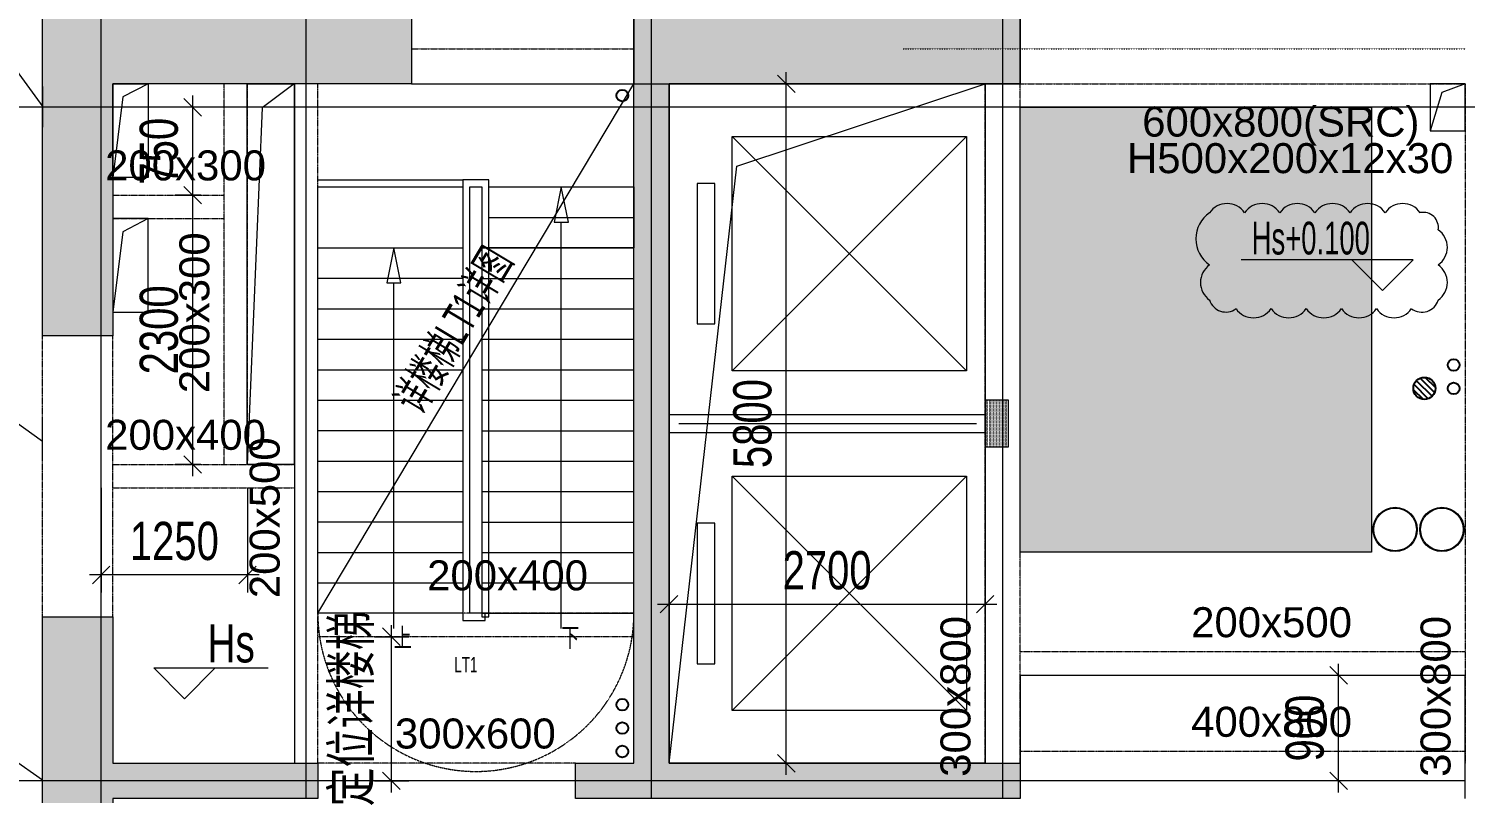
# Model space of a CAD drawing. Header units: millimetres. Extents: x 8533 to 398112, y -117646 to 105276.
# Drawn here: x 254238 to 266507, y 57996 to 64523 of the extents above; entities that cross this region are included whole.
import ezdxf

# ---------------------------------------------------------------- set-up
doc = ezdxf.new("R2010")
doc.units = ezdxf.units.MM
for name, pattern in [('IMPORT-A-D0TE-BF$0$DOTE', [0]), ('IMPORT-A-stair-10F$0$DASH', [3.5, 2.5, -1]), ('IMPORT-beam-Corner$0$DOTE', [0]), ('IMPORT-beam-Corner$0$HIDDEN', [3.75, 2.5, -1.25]), ('IMPORT-CO-beam-10F$0$HIDDEN', [3.75, 2.5, -1.25]), ('IMPORT-CO-beam-10F$0$S-beam-16_18F$0$DIVIDE2', [6.25, 2.5, -1.25, 0, -1.25, 0, -1.25]), ('IMPORT-CO-beam-10F$0$S-beam-16_18F$0$SRC', [6.5, 1.5, -2.5, 0, -2.5]), ('IMPORT-S-LPM-10F$0$DASH', [3.5, 2.5, -1])]:
    doc.linetypes.add(name, pattern=pattern)
for name, color, linetype, lineweight in [('A-D0TE-BF$0$A-Axis-GRID', 1, 'IMPORT-A-D0TE-BF$0$DOTE', 13), ('A-DT-HKT-B3_39F$0$EVTR', 8, 'Continuous', 13), ('A-stair-10F$0$A-floor-STAI', 2, 'Continuous', 13), ('A-stair-10F$0$DIM_SYMB', 3, 'Continuous', 13), ('A-stair-10F$0$PUB_TEXT', 7, 'Continuous', 13), ('beam-Corner$0$Gjlx', 3, 'Continuous', 13), ('beam-Corner$0$S-grid', 11, 'IMPORT-beam-Corner$0$DOTE', 13), ('beam-Corner$0$STPM_RBEAM_SIG', 2, 'Continuous', 13), ('CO-beam-10F$0$20250312', 201, 'Continuous', 13), ('CO-beam-10F$0$Gjlx', 3, 'Continuous', 13), ('CO-beam-10F$0$S-beam-16_18F$0$S-beam_SRC', 2, 'IMPORT-CO-beam-10F$0$S-beam-16_18F$0$DIVIDE2', 13), ('CO-beam-10F$0$S-beam-dash-rf', 4, 'IMPORT-CO-beam-10F$0$HIDDEN', 13), ('CO-beam-10F$0$S-beam-rf', 81, 'Continuous', 13), ('CO-beam-10F$0$S-beam_dash', 4, 'IMPORT-CO-beam-10F$0$HIDDEN', 13), ('CO-beam-10F$0$S-beam_se_dash', 144, 'IMPORT-CO-beam-10F$0$HIDDEN', 13), ('CO-beam-10F$0$S-GCX', 181, 'Continuous', 13), ('CO-beam-10F$0$S-hole', 11, 'Continuous', 13), ('CO-beam-10F$0$S-text_elev', 3, 'Continuous', 13), ('E-LD-10_18F$0$E-留洞提资', 1, 'Continuous', 13), ('H-TJ-10F$0$H-COM', 250, 'Continuous', 18), ('H-TJ-10F$0$H-TZ-KTTG', 2, 'Continuous', 13), ('H-TJ-10F$0$H-基础', 8, 'Continuous', 13), ('M-10F$0$S-steel_bolt', 2, 'Continuous', 13), ('M-10F$0$S-text', 7, 'Continuous', 13), ('P-XHS-10F$0$PTA-JS给水立管3区', 90, 'Continuous', 25), ('P-XHS-10F$0$PTA-PS排水地漏', 10, 'Continuous', 25), ('P-XHS-10F$0$PTA-PS通气立管', 10, 'Continuous', 25), ('P-XHS-10F$0$PTA-PS重力废水立管', 21, 'Continuous', 25), ('P-XHS-10F$0$PTA-XH消火栓立管2区', 10, 'Continuous', 25), ('S-beam2-20F-截面$0$S-beam2-20F-截面$0$S-text-核心筒梁', 7, 'Continuous', 13), ('S-LPM-10F$0$gz-TF3$0$-S-colu_GZ', 240, 'Continuous', 13), ('S-LPM-10F$0$gz-TF3$0$-S-colu_GZ_hatch', 73, 'Continuous', 13), ('S-LPM-10F$0$S-dim', 3, 'Continuous', 13), ('S-LPM-10F$0$S-text', 7, 'Continuous', 13), ('wall-09F$0$S-hatch', 253, 'Continuous', 13), ('wall-09F$0$S-wall', 31, 'Continuous', 13), ('wall-10_12F$0$S-wall', 31, 'Continuous', 13), ('塔楼-STR-10F-梁板-20250510_dwg', 8, 'Continuous', 13)]:
    doc.layers.add(name, color=color, linetype=linetype, lineweight=lineweight)
doc.styles.add('Arial_1', font='arial.ttf', dxfattribs={"width": 0.6, "height": 326.200771})
doc.styles.add('Arial_10', font='arial.ttf', dxfattribs={"width": 0.75, "height": 326.200771})
doc.styles.add('Arial_12', font='arial.ttf', dxfattribs={"height": 279.600661})
doc.styles.add('Arial_6', font='arial.ttf', dxfattribs={"width": 0.724138, "height": 248.275214})
doc.styles.add('Arial_7', font='arial.ttf', dxfattribs={"width": 0.689379, "height": 203.728482})
doc.styles.add('Arial_9', font='arial.ttf', dxfattribs={"width": 0.63, "height": 326.200771})

# ---------------------------------------------------------------- blocks, each defined once
blk = doc.blocks.new('塔楼-STR-10F-梁板-20250510_dwg_A-D0TE-BF-1682979-10F_STR_45_850_')
at = {"layer": 'A-D0TE-BF$0$A-Axis-GRID', "linetype": 'Continuous'}
for p, q in [((8750, -1950), (8750, 800)), ((10500, 200), (10500, 800)), ((13450, -5900), (13450, 800)), ((16450, 200), (16450, 800)), ((10500, -5600), (10500, 200)), ((16450, -2500), (16450, 200)), ((8250, 0), (950, 0)), ((8850, 0), (8250, 0)), ((13300, 0), (8850, 0)), ((13600, 0), (13300, 0)), ((23400, 0), (13600, 0)), ((8750, -4350), (8750, -1950)), ((16450, -2900), (16450, -2500)), ((16450, -5600), (16450, -2900)), ((8750, -6700), (8750, -4350)), ((10500, -5900), (10500, -5600)), ((16450, -5900), (16450, -5600)), ((8250, -5750), (-2116, -5750)), ((10600, -5750), (8250, -5750)), ((12800, -5750), (10600, -5750)), ((16600, -5750), (12800, -5750)), ((20400, -5750), (16600, -5750))]:
    blk.add_line(p, q, dxfattribs=at)
blk = doc.blocks.new('塔楼-STR-10F-梁板-20250510_dwg_wall-09F-1682980-10F_STR_45_850_')
at = {"layer": 'wall-09F$0$S-hatch', "linetype": 'IMPORT-S-LPM-10F$0$DASH'}
for points in [[(8850, -1950), (8850, 200), (11400, 200), (11400, 800), (8250, 800), (8250, -1950)], [(13693, 200), (16600, 200), (16599, 800), (13300, 800), (13300, 200), (13600, 200)], [(16600, -5900), (16599, -5600), (13600, -5600), (13600, 200), (13300, 200), (13300, -5600), (12800, -5600), (12800, -5900), (16599, -5900)], [(8250, -6700), (8850, -6700), (8850, -5900), (10600, -5900), (10600, -5600), (8850, -5600), (8850, -4350), (8250, -4350), (8250, -5900)]]:
    blk.add_hatch(color=256, dxfattribs=at).paths.add_polyline_path(points, flags=0)
at = {"layer": 'wall-09F$0$S-wall', "flags": 128}
for points in [[(8250, 200), (8250, 800), (11400, 800), (11400, 200), (8850, 200), (8850, -1950), (8250, -1950)], [(13600, 200), (13600, -5600), (16600, -5600), (16600, -5900), (12800, -5900), (12800, -5600), (13300, -5600), (13300, 800), (16600, 800), (16600, 200)], [(8850, -5600), (10600, -5600), (10600, -5900), (8850, -5900), (8850, -6700), (8250, -6700), (8250, -4350), (8850, -4350)]]:
    blk.add_lwpolyline(points, close=True, dxfattribs=at)
blk = doc.blocks.new('塔楼-STR-10F-梁板-20250510_dwg_CO-beam-10F-1682981-10F_STR_45_850_')
at = {"layer": 'CO-beam-10F$0$20250312'}
for centre, radius, start, end in [((18366, -1005), 183, 35, 145), ((18666, -1005), 183, 35, 145), ((18966, -1005), 183, 35, 145), ((19266, -1005), 183, 35, 145), ((19566, -1005), 183, 35, 145), ((19866, -1005), 183, 35, 145), ((18372, -1123), 272, 125, 235), ((20041, -1027), 130, 351.2181, 101.2181), ((20064, -1196), 183, 305, 55), ((18321, -1496), 183, 125, 235), ((20064, -1496), 183, 305, 55), ((18355, -1603), 145, 196.9113, 306.9113), ((20030, -1603), 146, 232.811, 342.811), ((18592, -1614), 183, 215, 325), ((18892, -1614), 183, 215, 325), ((19192, -1614), 183, 215, 325), ((19492, -1614), 183, 215, 325), ((19792, -1614), 183, 215, 325)]:
    blk.add_arc(centre, radius, start, end, dxfattribs=at)
at = {"layer": 'CO-beam-10F$0$Gjlx'}
blk.add_line((13684, -2700), (16227, -2700), dxfattribs=at)
at = {"layer": 'CO-beam-10F$0$S-beam-16_18F$0$S-beam_SRC', "linetype": 'IMPORT-CO-beam-10F$0$S-beam-16_18F$0$SRC'}
for p, q in [((15600, 500), (16600, 500)), ((16600, 500), (20400, 500)), ((16450, -5600), (16450, -4900)), ((16450, -5900), (16450, -5600))]:
    blk.add_line(p, q, dxfattribs=at)
at = {"layer": 'CO-beam-10F$0$S-beam-dash-rf'}
blk.add_line((11400, 500), (13300, 500), dxfattribs=at)
at = {"layer": 'CO-beam-10F$0$S-beam-rf'}
blk.add_line((11400, 200), (13300, 200), dxfattribs=at)
at = {"layer": 'CO-beam-10F$0$S-beam_dash'}
for p, q in [((9800, -3050), (9800, 200)), ((10000, -3050), (10000, 200)), ((16300, -2500), (16300, 200)), ((16600, -5600), (16600, 200)), ((8850, -750), (9800, -750)), ((8850, -950), (9800, -950)), ((8250, -4350), (8250, -1950)), ((8850, -4350), (8850, -1950)), ((16300, -2900), (16300, -2500)), ((16300, -5600), (16300, -2900)), ((8850, -3049), (10400, -3049)), ((8850, -3249), (10400, -3249)), ((13300, -4320), (10600, -4320)), ((13300, -4520), (10600, -4520)), ((20400, -5500), (16600, -5500)), ((12800, -5600), (10600, -5600))]:
    blk.add_line(p, q, dxfattribs=at)
at = {"layer": 'CO-beam-10F$0$S-beam_dash', "flags": 128}
blk.add_lwpolyline([(16600, 200), (20400, 200), (20400, -5600)], dxfattribs=at)
at = {"layer": 'CO-beam-10F$0$S-beam_se_dash'}
for p, q in [((10400, 200), (10400, -5600)), ((10600, -5600), (10600, 200)), ((20400, -4650), (16600, -4650)), ((20400, -4850), (16600, -4850))]:
    blk.add_line(p, q, dxfattribs=at)
at = {"layer": 'CO-beam-10F$0$S-GCX'}
for p, q in [((10400, 200), (10400, -5600)), ((16600, -5600), (16600, -5900)), ((20400, -5900), (20400, -5600))]:
    blk.add_line(p, q, dxfattribs=at)
at = {"layer": 'CO-beam-10F$0$S-GCX', "flags": 128}
for points in [[(11400, 800), (11400, 200), (10400, 200)], [(20400, -5600), (20400, -4850), (16600, -4850), (16600, -5600)]]:
    blk.add_lwpolyline(points, dxfattribs=at)
at = {"layer": 'CO-beam-10F$0$S-hole'}
for p, q in [((13600, 200), (16300, 200)), ((16300, 200), (16300, -2500)), ((16300, -2500), (16300, -2900)), ((16300, -2900), (16300, -5600))]:
    blk.add_line(p, q, dxfattribs=at)
at = {"layer": 'CO-beam-10F$0$S-hole', "flags": 128}
for points in [[(16300, -5600), (13600, -5600), (13600, 200)], [(13600, -5600), (14178, -503), (16300, 200)]]:
    blk.add_lwpolyline(points, dxfattribs=at)
at = {"layer": 'CO-beam-10F$0$S-text_elev', "flags": 128}
for points in [[(19430, -1301), (19692, -1563), (19955, -1301), (18485, -1301)], [(9724, -4786), (9461, -5049), (9199, -4786), (10175, -4786)]]:
    blk.add_lwpolyline(points, dxfattribs=at)
at = {"layer": 'CO-beam-10F$0$S-text_elev', "attachment_point": 1, "line_spacing_factor": 0.941778}
for s, insert, char_height, width, style in [('Hs+0.100', (18576, -977), 279.6, 1449.27, 'Arial_1'), ('Hs', (9659, -4413), 326.2, 422.66, 'Arial_6')]:
    blk.add_mtext(s, dxfattribs=dict(at, insert=insert, char_height=char_height, width=width, style=style))
blk = doc.blocks.new('塔楼-STR-10F-梁板-20250510_dwg_wall-10_12F-1682982-10F_STR_45_850_')
at = {"layer": 'wall-10_12F$0$S-wall', "flags": 128}
for points in [[(8250, 200), (8250, 800), (11400, 800), (11400, 200), (8850, 200), (8850, -1950), (8250, -1950)], [(16600, 800), (13300, 800), (13300, 200), (16600, 200)], [(13600, -5600), (16600, -5600), (16600, -5900), (12800, -5900), (12800, -5600), (13300, -5600), (13300, 200), (13600, 200)], [(8850, -5600), (10600, -5600), (10600, -5900), (8850, -5900), (8850, -6700), (8250, -6700), (8250, -4350), (8850, -4350)]]:
    blk.add_lwpolyline(points, close=True, dxfattribs=at)
blk = doc.blocks.new('塔楼-STR-10F-梁板-20250510_dwg_A-DT-HKT-B3_39F$0$tf33wqa-1682983-10F_STR_45_850_')
at = {"layer": 'A-DT-HKT-B3_39F$0$EVTR'}
blk.add_line((62819, 515660), (64819, 513660), dxfattribs=at)
at = {"layer": 'A-DT-HKT-B3_39F$0$EVTR', "flags": 128}
blk.add_lwpolyline([(62819, 513660), (64819, 513660), (64819, 515660), (62819, 515660), (62819, 513660), (64819, 515660)], dxfattribs=at)
blk.add_lwpolyline([(63219, 513510), (64419, 513510), (64419, 513360), (63219, 513360)], close=True, dxfattribs=at)
blk = doc.blocks.new('塔楼-STR-10F-梁板-20250510_dwg_A-DT-HKT-B3_39F$0$tf33wqa-1682984-10F_STR_45_850_')
at = {"layer": 'A-DT-HKT-B3_39F$0$EVTR'}
blk.add_line((62819, 515660), (64819, 513660), dxfattribs=at)
at = {"layer": 'A-DT-HKT-B3_39F$0$EVTR', "flags": 128}
blk.add_lwpolyline([(62819, 513660), (64819, 513660), (64819, 515660), (62819, 515660), (62819, 513660), (64819, 515660)], dxfattribs=at)
blk.add_lwpolyline([(63219, 513510), (64419, 513510), (64419, 513360), (63219, 513360)], close=True, dxfattribs=at)
blk = doc.blocks.new('塔楼-STR-10F-梁板-20250510_dwg_A-DT-HKT-B3_39F-1682985-10F_STR_45_850_')
at = {"layer": 'A-DT-HKT-B3_39F$0$EVTR'}
for p, q in [((20700, -2500), (20700, 200)), ((16300, -2500), (16300, -2900)), ((20700, -2900), (20700, -2500))]:
    blk.add_line(p, q, dxfattribs=at)
at = {"layer": 'A-DT-HKT-B3_39F$0$EVTR', "color": 4}
for p, q in [((16300, -2625), (13600, -2625)), ((16300, -2775), (16300, -2625)), ((20700, -2625), (20700, -2775)), ((20700, -2775), (23400, -2775))]:
    blk.add_line(p, q, dxfattribs=at)
at = {"layer": 'A-DT-HKT-B3_39F$0$EVTR', "flags": 128}
for points in [[(13600, 200), (16300, 200), (16300, -2500)], [(16300, -2900), (16300, -5600), (13600, -5600), (13600, 200)], [(20700, 200), (23400, 200), (23400, -5600), (20700, -5600), (20700, -2900)]]:
    blk.add_lwpolyline(points, dxfattribs=at)
at = {"layer": 'A-DT-HKT-B3_39F$0$EVTR', "color": 4, "flags": 128}
for points in [[(13600, -2625), (13600, -2775), (16300, -2775)], [(23400, -2775), (23400, -2625), (20700, -2625)]]:
    blk.add_lwpolyline(points, dxfattribs=at)
at = {"extrusion": (0, 0, -1), "zscale": -1, "rotation": 90.00000000000001}
for p in [(499520, -65069), (499520, -67969)]:
    blk.add_blockref('塔楼-STR-10F-梁板-20250510_dwg_A-DT-HKT-B3_39F$0$tf33wqa-1682984-10F_STR_45_850_', p, dxfattribs=at)
at = {"rotation": 90}
for p in [(536520, -65069), (536520, -67969)]:
    blk.add_blockref('塔楼-STR-10F-梁板-20250510_dwg_A-DT-HKT-B3_39F$0$tf33wqa-1682983-10F_STR_45_850_', p, dxfattribs=at)
blk = doc.blocks.new('塔楼-STR-10F-梁板-20250510_dwg_E-LD-10_18F-1682995-10F_STR_45_850_')
at = {"layer": 'E-LD-10_18F$0$E-留洞提资', "flags": 128}
for points in [[(8850, 200), (9150, 200), (9150, -600), (8850, -600)], [(9998, 200), (10398, 200), (10398, -3050), (9998, -3050)]]:
    blk.add_lwpolyline(points, close=True, dxfattribs=at)
for points in [[(9150, 200), (8934, 88), (8850, -600)], [(10398, 201), (10126, -4), (9998, -3050)], [(20400, 200), (20200, 126), (20100, -200), (20400, -200), (20400, 200), (20100, 200), (20100, -200)], [(9150, -950), (8850, -950), (8850, -1750), (9150, -1750), (9150, -950), (8934, -1062), (8850, -1750)]]:
    blk.add_lwpolyline(points, dxfattribs=at)
blk = doc.blocks.new('塔楼-STR-10F-梁板-20250510_dwg_S-LPM-10F$0$gz-TF3-1683000-10F_STR_45_850_')
at = {"layer": 'S-LPM-10F$0$gz-TF3$0$-S-colu_GZ_hatch'}
h = blk.add_hatch(dxfattribs=at)
h.set_pattern_fill('FP_6', color=256, style=0, pattern_type=2)
h.set_pattern_definition([(270, (2740379.053, 357700.567), (12.5, -6.25), [0, -12.5])])
h.paths.add_polyline_path([(37458, 56660), (37458, 57060), (37258, 57060), (37258, 56660)], flags=0)
at = {"layer": 'S-LPM-10F$0$gz-TF3$0$-S-colu_GZ', "flags": 128}
blk.add_lwpolyline([(37258, 57060), (37258, 56660), (37458, 56660), (37458, 57060)], close=True, dxfattribs=at)
blk = doc.blocks.new('塔楼-STR-10F-梁板-20250510_dwg_A-stair-10F-1683001-10F_STR_45_850_')
at = {"layer": 'A-stair-10F$0$A-floor-STAI'}
for p, q in [((10600, -620), (11840, -620)), ((11900, -2717), (11900, -680)), ((12060, -940), (13300, -940)), ((10600, -1200), (11840, -1200)), ((12000, -1201), (13300, -1201)), ((10600, -1460), (11840, -1460)), ((12000, -1461), (13300, -1461)), ((10600, -1720), (11840, -1720)), ((12000, -1721), (13300, -1721)), ((10600, -1980), (11840, -1980)), ((12000, -1981), (13300, -1981)), ((10600, -2240), (11840, -2240)), ((12000, -2241), (13300, -2241)), ((10600, -2500), (11840, -2500)), ((12000, -2501), (13300, -2501)), ((10600, -2760), (11840, -2760)), ((12000, -2761), (13300, -2761)), ((10600, -3020), (11840, -3020)), ((12000, -3021), (13300, -3021)), ((10600, -3280), (11840, -3280)), ((12000, -3281), (13300, -3281)), ((10600, -3540), (11840, -3540)), ((12000, -3541), (13300, -3541)), ((10600, -3800), (11840, -3800)), ((12000, -3801), (13300, -3801)), ((10600, -4060), (11840, -4060)), ((12000, -4061), (13300, -4061))]:
    blk.add_line(p, q, dxfattribs=at)
at = {"layer": 'A-stair-10F$0$A-floor-STAI', "flags": 128}
for points in [[(11840, -4320), (10600, -4320), (10600, -3540), (10600, -680), (11840, -680)], [(12060, -680), (13300, -680), (13300, -1200)], [(12000, -4320), (13300, -4320), (13300, -1200), (12000, -1200), (12000, -4320), (11900, -4320), (11900, -2832)]]:
    blk.add_lwpolyline(points, dxfattribs=at)
blk.add_lwpolyline([(12000, -680), (12000, -4350), (12060, -4350), (12060, -620), (11840, -620), (11840, -4380), (12030, -4380), (12030, -4320), (11900, -4320), (11900, -680)], close=True, dxfattribs=at)
at = {"layer": 'A-stair-10F$0$A-floor-STAI', "linetype": 'IMPORT-A-stair-10F$0$DASH'}
blk.add_arc((11950, -4320), 1350, 180, 0.0006, dxfattribs=at)
blk.add_arc((11950, -4320), 1350, 180, 0.0006, dxfattribs=at)
at = {"layer": 'A-stair-10F$0$DIM_SYMB'}
for p, q in [((12680, -4450), (12680, -980)), ((11250, -4450), (11250, -1500))]:
    blk.add_line(p, q, dxfattribs=at)
at = {"layer": 'A-stair-10F$0$DIM_SYMB', "flags": 128}
for points in [[(12680, -680), (12620, -980), (12740, -980)], [(11250, -1200), (11190, -1500), (11310, -1500)]]:
    blk.add_lwpolyline(points, close=True, dxfattribs=at)
at = {"layer": 'A-stair-10F$0$DIM_SYMB', "color": 7, "char_height": 163.1, "width": 306.45, "attachment_point": 1, "line_spacing_factor": 0.941778, "style": 'Arial_7'}
for s, insert in [('\\fArial|b0|i0|c134|p34|;上', (11250, -4445)), ('\\fArial|b0|i0|c134|p34|;下', (12680, -4445))]:
    blk.add_mtext(s, dxfattribs=dict(at, insert=insert))
at = {"layer": 'A-stair-10F$0$PUB_TEXT', "insert": (11766, -4693), "char_height": 130.5, "width": 367.75, "attachment_point": 1, "line_spacing_factor": 0.941778, "style": 'Arial_9'}
blk.add_mtext('LT1', dxfattribs=at)
blk = doc.blocks.new('塔楼-STR-10F-梁板-20250510_dwg_M-10F-1683007-10F_STR_45_850_')
at = {"layer": 'M-10F$0$S-steel_bolt', "color": 4}
for p, q in [((8253, -170), (8253, 177)), ((8250, -3015), (8250, -2668)), ((8250, -5915), (8250, -5569))]:
    blk.add_line(p, q, dxfattribs=at)
at = {"layer": 'M-10F$0$S-text', "flags": 128}
for points in [[(7068, 641), (7786, 641), (8253, 4)], [(7010, -2477), (7728, -2477), (8250, -2850)], [(7010, -5378), (7728, -5378), (8250, -5742)]]:
    blk.add_lwpolyline(points, dxfattribs=at)
blk = doc.blocks.new('塔楼-STR-10F-梁板-20250510_dwg_S-LPM-10F$0$_ArchTick-1683008-10F_STR_45_850_')
at = {"layer": 'S-LPM-10F$0$S-dim'}
blk.add_line((-0.75, -0.75), (0.75, 0.75), dxfattribs=at)
blk = doc.blocks.new('塔楼-STR-10F-梁板-20250510_dwg_P-XHS-10F$0$$TwtSys$00000141-1683014-10F_STR_45_850_')
at = {"layer": 'P-XHS-10F$0$PTA-PS排水地漏', "flags": 128}
for points in [[(-10, 92), (-94, 8)], [(35, 87), (-87, -35)], [(66, 66), (-66, -66)], [(88, 33), (-32, -87)], [(92, -11), (11, -92)]]:
    blk.add_lwpolyline(points, close=True, dxfattribs=at)
at = {"layer": 'P-XHS-10F$0$PTA-PS排水地漏'}
blk.add_circle((0, 0), 94, dxfattribs=at)
blk.add_circle((0, 0), 94, dxfattribs=at)
blk = doc.blocks.new('塔楼-STR-10F-梁板-20250510_dwg_P-XHS-10F-1683018-10F_STR_45_850_')
at = {"layer": 'P-XHS-10F$0$PTA-JS给水立管3区'}
blk.add_circle((20301, -2200), 50, dxfattribs=at)
at = {"layer": 'P-XHS-10F$0$PTA-PS通气立管'}
for centre in [(13201, -5100), (13201, -5300)]:
    blk.add_circle(centre, 50, dxfattribs=at)
at = {"layer": 'P-XHS-10F$0$PTA-PS重力废水立管'}
blk.add_circle((20301, -2400), 50, dxfattribs=at)
at = {"layer": 'P-XHS-10F$0$PTA-XH消火栓立管2区'}
for centre in [(13201, 100), (13201, -5500)]:
    blk.add_circle(centre, 50, dxfattribs=at)
at = {"rotation": 270}
blk.add_blockref('塔楼-STR-10F-梁板-20250510_dwg_P-XHS-10F$0$$TwtSys$00000141-1683014-10F_STR_45_850_', (20051, -2400), dxfattribs=at)
blk = doc.blocks.new('塔楼-STR-10F-梁板-20250510_dwg_beam-Corner$0$b-corner-V5-10F_STR_45_850_')
at = {"layer": 'beam-Corner$0$STPM_RBEAM_SIG'}
for points in [[(7950, 8625), (7733, 8750), (7950, 8875)], [(7780, 7780), (7844, 8021), (8021, 7844)], [(8750, 7417), (8625, 7633), (8875, 7633)], [(5488, 5631), (5424, 5872), (5665, 5807)], [(5872, 5424), (5631, 5488), (5807, 5665)], [(2943, 3085), (2878, 3326), (3119, 3262)], [(3326, 2878), (3085, 2943), (3262, 3119)], [(-125, 800), (0, 1017), (125, 800)], [(1025, 849), (849, 1025), (1090, 1090)]]:
    blk.add_hatch(color=256, dxfattribs=at).paths.add_polyline_path(points, flags=0)
at = {"layer": 'beam-Corner$0$Gjlx', "linetype": 'IMPORT-beam-Corner$0$HIDDEN'}
for p, q in [((-1430, 8850), (-1430, 10500)), ((0, 10500), (0, 8850)), ((3800, 9686), (3800, 10500)), ((7250, 9686), (7250, 10500)), ((-2350, 9580), (-1522, 9580)), ((-1328, 9580), (-126, 9580)), ((128, 9580), (7921, 9580)), ((3800, 8840), (3800, 9471)), ((7250, 8840), (7250, 9471)), ((-1430, 76), (-1430, 8615)), ((0, 8607), (0, 800)), ((937, 937), (7933, 7933)), ((8750, 1100), (8750, 7633)), ((-2350, 4950), (-1522, 4950)), ((-1328, 4950), (-126, 4950)), ((3173, 3031), (5996, 208)), ((-2350, 1450), (-1522, 1450)), ((-1328, 1450), (-126, 1450)), ((-1580, 0), (-909, 0)), ((1276, 0), (7916, 0))]:
    blk.add_line(p, q, dxfattribs=at)
at = {"layer": 'beam-Corner$0$Gjlx', "linetype": 'IMPORT-beam-Corner$0$HIDDEN', "flags": 128}
for points in [[(-2350, 8750), (7950, 8750), (7700, 8750)], [(2667, 8628), (5577, 5719), (5400, 5896)], [(152, 6053), (3031, 3173), (2854, 3350)], [(5896, 5400), (5719, 5577), (8543, 2752)]]:
    blk.add_lwpolyline(points, dxfattribs=at)
at = {"layer": 'beam-Corner$0$S-grid', "linetype": 'Continuous'}
for p, q in [((2545, 10500), (2545, 8750)), ((3800, 10500), (3800, 8750)), ((7250, 10500), (7250, 9580)), ((-1430, 10050), (-1430, 1365)), ((0, 10000), (0, 8750)), ((6406, 9580), (-2350, 9580)), ((2546, 8750), (8750, 2546)), ((-2350, 6205), (0, 6205)), ((0, 6204), (6204, 0)), ((-2350, 4950), (0, 4950))]:
    blk.add_line(p, q, dxfattribs=at)
at = {"layer": 'beam-Corner$0$STPM_RBEAM_SIG'}
for p, q in [((3800, 9686), (3800, 9936)), ((7250, 9686), (7250, 9936)), ((-1522, 9580), (-1772, 9580)), ((-1328, 9580), (-1078, 9580)), ((-126, 9580), (-376, 9580)), ((128, 9580), (378, 9580)), ((7921, 9580), (7671, 9580)), ((3800, 9471), (3800, 9221)), ((7250, 9471), (7250, 9221)), ((-1430, 8850), (-1430, 9100)), ((0, 8850), (0, 9100)), ((3800, 8840), (3800, 9090)), ((7250, 8840), (7250, 9090)), ((7733, 8750), (7950, 8875)), ((7950, 8875), (7950, 8625)), ((7950, 8625), (7733, 8750)), ((-1430, 8615), (-1430, 8365)), ((0, 8607), (0, 8357)), ((7780, 7780), (7844, 8021)), ((7844, 8021), (8021, 7844)), ((8021, 7844), (7780, 7780)), ((8750, 7417), (8625, 7633)), ((8625, 7633), (8875, 7633)), ((8875, 7633), (8750, 7417)), ((5488, 5631), (5424, 5872)), ((5424, 5872), (5665, 5807)), ((5665, 5807), (5488, 5631)), ((5631, 5488), (5807, 5665)), ((5807, 5665), (5872, 5424)), ((5872, 5424), (5631, 5488)), ((-1522, 4950), (-1772, 4950)), ((-1328, 4950), (-1078, 4950)), ((-126, 4950), (-376, 4950)), ((2943, 3085), (2878, 3326)), ((2878, 3326), (3119, 3262)), ((3119, 3262), (2943, 3085)), ((3085, 2943), (3262, 3119)), ((3262, 3119), (3326, 2878)), ((3173, 3031), (3350, 2854)), ((3326, 2878), (3085, 2943)), ((-1522, 1450), (-1772, 1450)), ((-1328, 1450), (-1078, 1450)), ((-126, 1450), (-376, 1450)), ((-125, 800), (0, 1017)), ((0, 1017), (125, 800)), ((849, 1025), (1090, 1090)), ((1025, 849), (849, 1025)), ((1090, 1090), (1025, 849)), ((125, 800), (-125, 800)), ((-1430, 76), (-1430, 326)), ((-909, 0), (-1159, 0)), ((1276, 0), (1524, 0))]:
    blk.add_line(p, q, dxfattribs=at)
blk = doc.blocks.new('塔楼-STR-10F-梁板-20250510_dwg_beam-Corner-1683027-10F_STR_45_850_')
blk.add_blockref('塔楼-STR-10F-梁板-20250510_dwg_beam-Corner$0$b-corner-V5-10F_STR_45_850_', (0, 0))
blk = doc.blocks.new('塔楼-STR-10F-梁板-20250510_dwg__U2245-1683055-10F_STR_45_850_')
at = {"layer": 'H-TJ-10F$0$H-TZ-KTTG'}
for radius in [189, 182, 182]:
    blk.add_circle((0, 0), radius, dxfattribs=at)
blk = doc.blocks.new('塔楼-STR-10F-梁板-20250510_dwg-1682977-10F_STR_45_850_')
at = {"layer": 'H-TJ-10F$0$H-基础'}
h = blk.add_hatch(dxfattribs=at)
h.set_pattern_fill('FP_14', color=256, style=0, pattern_type=2)
h.set_pattern_definition([(335.404, (0, 720000), (33.026, -179.8738), [19.05, -209.55]), (280.404, (0, 720000), (174.8319, 84.7265), [15.24, -167.641]), (25.856, (2.75, 719985.01), (207.859, -95.1451), [16.19, -178.09]), (331.589, (48.98, 720013.5), (31.4767, -272.508), [28.575, -314.325]), (22.04, (51.6, 719990.79), (301.5994, -163.1514), [24.285, -267.136]), (276.588, (48.98, 720013.5), (301.597, -163.1544), [22.86, -251.46]), (306.404, (43.48, 719985.63), (-58.3194, -173.3325), [19.05, -209.55]), (251.404, (43.48, 719985.63), (193.9873, -10.6576), [15.24, -167.64]), (356.856, (38.62, 719971.19), (135.6703, -183.9879), [16.19, -178.09]), (322.904, (0, 720000), (82.33792, 19.48243), [0, -165.608, 0, -170.18, -168.275]), (322.904, (0, 720000), (82.33792, 19.48243), [-335.788, 0, -168.275]), (292.904, (0, 720000), (114.33075, -37.80872), [0, -97.028, 0, -161.798, -64.135]), (292.904, (0, 720000), (114.33075, -37.80872), [-258.826, 0, -64.135]), (252.904, (-15.046, 720054.61), (30.4929, -132.24139), [0, -63.5, 0, -198.12, -262.89]), (252.904, (-15.046, 720054.61), (30.4929, -132.24139), [-261.62, 0, -262.89]), (242.904, (-21.79, 720079.1), (63.85985, -136.0537), [0, -82.55, 0, -131.572, -186.69]), (242.904, (-21.79, 720079.1), (63.85985, -136.0537), [-214.122, 0, -186.69])])
h.paths.add_polyline_path([(19599, 716201), (19599, 720001), (16599, 720001), (16599, 716201)], flags=0)
at = {"layer": 'H-TJ-10F$0$H-COM', "flags": 128}
blk.add_lwpolyline([(19599, 719466), (19599, 716201), (16599, 716201), (16599, 720001), (19599, 720001), (19599, 719466), (19599, 716201), (16599, 716201), (16599, 720001), (19599, 720001)], close=True, dxfattribs=at)
at = {"layer": 'S-LPM-10F$0$S-dim'}
for p, q in [((15066, 720200), (14451, 720200)), ((14601, 720200), (14601, 720300)), ((14601, 714400), (14601, 720200)), ((9531, 720100), (9531, 719150)), ((9600, 720000), (9381, 720000)), ((9531, 719350), (9531, 716850)), ((9600, 716950), (9381, 716950)), ((8750, 716750), (8750, 715858)), ((10000, 716750), (10000, 715858)), ((13600, 716068), (13600, 715608)), ((16300, 716068), (16300, 715608)), ((10100, 716008), (8650, 716008)), ((13500, 715758), (13600, 715758)), ((13600, 715758), (16400, 715758)), ((11228, 715580), (11228, 714150)), ((11084, 715480), (11378, 715480)), ((19480, 715150), (19168, 715150)), ((19318, 714150), (19318, 715250)), ((15066, 714400), (14451, 714400)), ((14601, 714300), (14601, 714400)), ((11084, 714250), (11378, 714250)), ((19480, 714250), (19168, 714250))]:
    blk.add_line(p, q, dxfattribs=at)
at = {"layer": 'S-LPM-10F$0$S-dim', "flags": 128}
blk.add_lwpolyline([(9381, 719250), (9600, 719250)], close=True, dxfattribs=at)
at = {"layer": 'S-LPM-10F$0$S-text'}
blk.add_line((10600, 715680), (13300, 720200), dxfattribs=at)
for name, p in [('塔楼-STR-10F-梁板-20250510_dwg_A-D0TE-BF-1682979-10F_STR_45_850_', (0, 720000)), ('塔楼-STR-10F-梁板-20250510_dwg_beam-Corner-1683027-10F_STR_45_850_', (0, 720000)), ('塔楼-STR-10F-梁板-20250510_dwg_M-10F-1683007-10F_STR_45_850_', (0, 720000)), ('塔楼-STR-10F-梁板-20250510_dwg_wall-09F-1682980-10F_STR_45_850_', (0, 720000)), ('塔楼-STR-10F-梁板-20250510_dwg_CO-beam-10F-1682981-10F_STR_45_850_', (0, 720000)), ('塔楼-STR-10F-梁板-20250510_dwg_wall-10_12F-1682982-10F_STR_45_850_', (0, 720000)), ('塔楼-STR-10F-梁板-20250510_dwg_E-LD-10_18F-1682995-10F_STR_45_850_', (0, 720000)), ('塔楼-STR-10F-梁板-20250510_dwg_A-stair-10F-1683001-10F_STR_45_850_', (0, 720000)), ('塔楼-STR-10F-梁板-20250510_dwg_A-DT-HKT-B3_39F-1682985-10F_STR_45_850_', (0, 720000)), ('塔楼-STR-10F-梁板-20250510_dwg_P-XHS-10F-1683018-10F_STR_45_850_', (0, 720000)), ('塔楼-STR-10F-梁板-20250510_dwg_S-LPM-10F$0$gz-TF3-1683000-10F_STR_45_850_', (-20958, 660440)), ('塔楼-STR-10F-梁板-20250510_dwg__U2245-1683055-10F_STR_45_850_', (19801, 716396)), ('塔楼-STR-10F-梁板-20250510_dwg__U2245-1683055-10F_STR_45_850_', (19801, 716396)), ('塔楼-STR-10F-梁板-20250510_dwg__U2245-1683055-10F_STR_45_850_', (20201, 716396)), ('塔楼-STR-10F-梁板-20250510_dwg__U2245-1683055-10F_STR_45_850_', (20201, 716396))]:
    blk.add_blockref(name, p)
at = {"xscale": 100, "yscale": 100, "zscale": 100}
for p, rotation in [((14601, 720200), 90), ((9531, 720000), 270), ((9531, 719250), 90), ((9531, 719250), 90), ((9531, 716950), 270), ((8750, 716008), 180), ((13600, 715758), 180), ((11228, 715480), 270), ((19318, 715150), 90), ((14601, 714400), 270), ((11228, 714250), 90), ((19318, 714250), 270)]:
    blk.add_blockref('塔楼-STR-10F-梁板-20250510_dwg_S-LPM-10F$0$_ArchTick-1683008-10F_STR_45_850_', p, dxfattribs=dict(at, rotation=rotation))
for p in [(10000, 716008), (16300, 715758)]:
    blk.add_blockref('塔楼-STR-10F-梁板-20250510_dwg_S-LPM-10F$0$_ArchTick-1683008-10F_STR_45_850_', p, dxfattribs=at)
at = {"layer": 'S-beam2-20F-截面$0$S-beam2-20F-截面$0$S-text-核心筒梁', "char_height": 256.3, "attachment_point": 1, "line_spacing_factor": 0.941778, "style": 'Arial_12'}
for s, insert, width in [('600x800(SRC)', (17641, 720006), 1992.79), ('H500x200x12x30', (17511, 719694), 2324.92), ('200x300', (8784, 719632), 1162.46), ('200x400', (8784, 717332), 1162.46), ('200x400', (11534, 716132), 1162.46), ('200x500', (18059, 715732), 1162.46), ('300x600', (11259, 714782), 1162.46), ('400x800', (18059, 714882), 1162.46)]:
    blk.add_mtext(s, dxfattribs=dict(at, insert=insert, width=width))
at = {"layer": 'S-beam2-20F-截面$0$S-beam2-20F-截面$0$S-text-核心筒梁', "char_height": 256.3, "width": 1162.46, "attachment_point": 1, "rotation": 90, "line_spacing_factor": 0.941778, "style": 'Arial_12'}
for s, insert in [('200x300', (9418, 717559)), ('200x500', (10018, 715809)), ('300x800', (15918, 714284)), ('300x800', (20018, 714284))]:
    blk.add_mtext(s, dxfattribs=dict(at, insert=insert))
at = {"layer": 'S-LPM-10F$0$S-dim', "color": 7, "char_height": 326.2, "attachment_point": 2, "rotation": 90, "line_spacing_factor": 0.941778, "style": 'Arial_10'}
for s, insert, width in [('750', (9079, 719625), 681.54), ('2300', (9079, 718100), 908.72), ('5800', (14148, 717300), 908.72), ('定位详楼梯', (10719, 714865), 2271.8), ('900', (18865, 714700), 681.54)]:
    blk.add_mtext(s, dxfattribs=dict(at, insert=insert, width=width))
at = {"layer": 'S-LPM-10F$0$S-dim', "color": 7, "char_height": 326.2, "width": 908.72, "attachment_point": 2, "line_spacing_factor": 0.941778, "style": 'Arial_10'}
for s, insert in [('1250', (9375, 716461)), ('2700', (14950, 716211))]:
    blk.add_mtext(s, dxfattribs=dict(at, insert=insert))
at = {"layer": 'S-LPM-10F$0$S-text', "insert": (11237, 717508), "char_height": 279.6, "width": 2355.07, "attachment_point": 1, "rotation": 59.1483, "line_spacing_factor": 0.941778, "style": 'Arial_1'}
blk.add_mtext('详楼梯LT1详图', dxfattribs=at)

msp = doc.modelspace()

# ---------------------------------------------------------------- block references
at = {"layer": '塔楼-STR-10F-梁板-20250510_dwg', "color": 4}
msp.add_blockref('塔楼-STR-10F-梁板-20250510_dwg-1682977-10F_STR_45_850_', (246107, -656148), dxfattribs=at)

doc.saveas('drawing.dxf')
